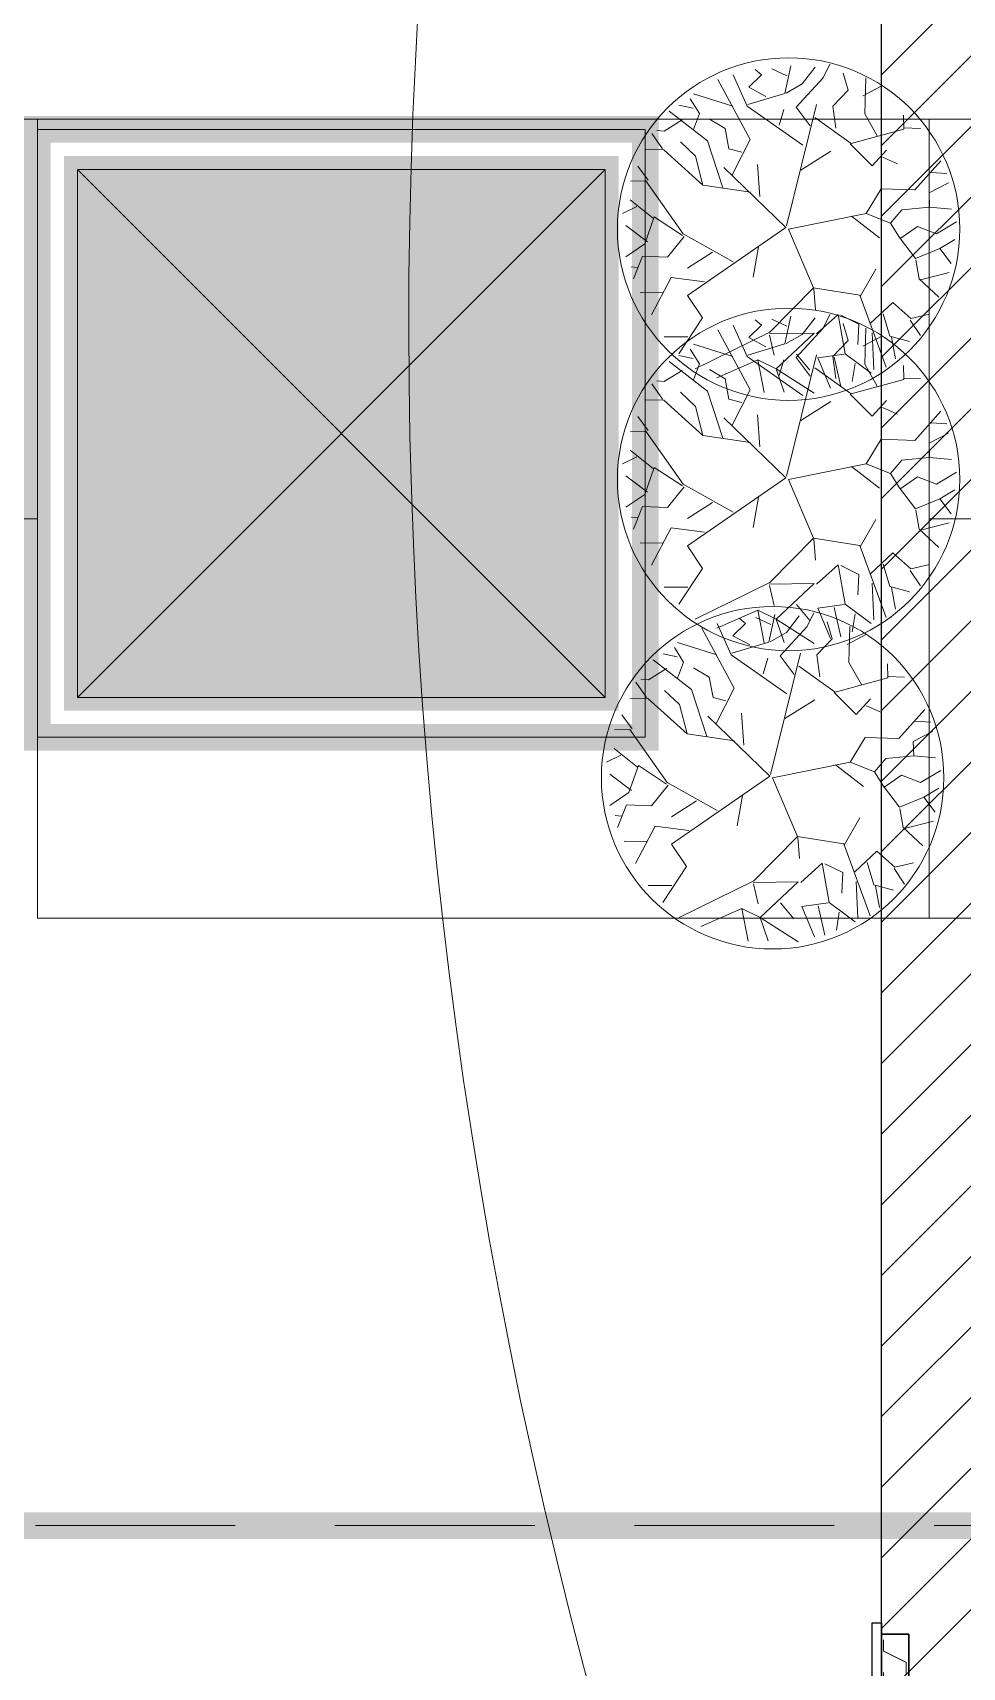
# Model space of a CAD drawing. Header units: millimetres. Extents: x -81374 to 485233, y -39075 to 157313.
# Drawn here: x 36202 to 37947, y 29620 to 32689 of the extents above; entities that cross this region are included whole.
import ezdxf
from ezdxf.enums import TextEntityAlignment as Align

# ---------------------------------------------------------------- set-up
doc = ezdxf.new("R2010")
doc.units = ezdxf.units.MM
doc.linetypes.add('CENTER', pattern=[2, 1.25, -0.25, 0.25, -0.25])
doc.linetypes.add('HIDDEN', pattern=[0.375, 0.25, -0.125])
for name, color, linetype in [('CEN', 252, 'CENTER'), ('Hatch 01_UC', 7, 'Continuous'), ('M-HVAC ELLIPTICAL DUCT', 6, 'Continuous'), ('M-HVAC-GRIL', 6, 'Continuous'), ('M-HVAC-INSULATION', 8, 'Continuous'), ('M-HVAC-SUPP', 4, 'Continuous')]:
    doc.layers.add(name, color=color, linetype=linetype)
for name, color, linetype, lineweight in [('G-IMPT', 8, 'Continuous', 5), ('ID - MODULAR', 44, 'Continuous', 5), ('M HVAC GRILLE', 6, 'Continuous', 13)]:
    doc.layers.add(name, color=color, linetype=linetype, lineweight=lineweight)
doc.styles.get("Standard").update_dxf_attribs({"font": 'arial.ttf'})

# ---------------------------------------------------------------- blocks, each defined once
blk = doc.blocks.new('ng')
at = {"layer": 'CEN', "color": 9, "linetype": 'Continuous', "lineweight": 0, "true_color": 0xc7c8ca}
for p, q in [((49134.4, 8002.9), (50125.6, 8002.9)), ((49134.4, 7011.7), (49134.4, 8002.9)), ((49134.4, 7011.7), (50125.6, 8002.9)), ((50125.6, 7011.7), (49134.4, 8002.9)), ((50125.6, 8002.9), (50125.6, 7011.7)), ((50125.6, 7011.7), (49134.4, 7011.7))]:
    blk.add_line(p, q, dxfattribs=at)
at = {"layer": 'CEN', "color": 9, "linetype": 'HIDDEN', "lineweight": 0, "ltscale": 1500, "true_color": 0xc7c8ca}
blk.add_lwpolyline([(47579.4, 9557.9), (51680.6, 9557.9), (51680.6, 5456.7), (47579.4, 5456.7)], close=True, dxfattribs=at)
at = {"layer": 'CEN', "color": 9, "linetype": 'Continuous', "lineweight": 0, "true_color": 0xc7c8ca}
for points in [[(49059.4, 8077.9), (50200.6, 8077.9), (50200.6, 6936.7), (49059.4, 6936.7)], [(49134.4, 8002.9), (50125.6, 8002.9), (50125.6, 7011.7), (49134.4, 7011.7)]]:
    blk.add_lwpolyline(points, close=True, dxfattribs=at)
blk = doc.blocks.new('floor plan 1')
at = {"layer": 'G-IMPT', "ltscale": 500}
h = blk.add_hatch(color=8, dxfattribs=at)
h.dxf.hatch_style = 1
h.paths.add_polyline_path([(20894, -70516.7), (21885.3, -70516.7), (21885.3, -71508), (20894, -71508)])
at = {"layer": 'G-IMPT', "color": 8, "ltscale": 500}
for p, q in [((20603.4, -70103.4), (20531.8, -70058)), ((20454.6, -70113.3), (20460.1, -70079.5)), ((20494, -70125.6), (20481.8, -70070.2)), ((20524.8, -70124.1), (20500.9, -70067.3)), ((20603.4, -70103.4), (20588, -70059.9)), ((20637.3, -70120.1), (20625.8, -70059.2)), ((20637.3, -70120.1), (20714.5, -70086.3)), ((18936, -70101.9), (20286, -70101.9)), ((20286, -70101.9), (20286, -70851.9)), ((20286, -70101.9), (21960.3, -70101.9)), ((20286, -71601.9), (20286, -70101.9)), ((20446.3, -70241.8), (20396.5, -70106.4)), ((20422.7, -70171), (20420, -70102.1)), ((20473.4, -70131.8), (20424.5, -70095.5)), ((20531.9, -70170.5), (20603.4, -70103.4)), ((20564.9, -70131.2), (20540.2, -70100.8)), ((20603.4, -70103.4), (20637.3, -70120.1)), ((20615.3, -70172.3), (20755.3, -70103.5)), ((21960.3, -70101.9), (21960.3, -71601.9)), ((20386.7, -70163.1), (20379.3, -70122.5)), ((20447.7, -70187.6), (20449.8, -70149.4)), ((20486.7, -70205.6), (20473.4, -70131.8)), ((20475.6, -70131.1), (20524.8, -70124.1)), ((20615.7, -70166.9), (20606.8, -70129.2)), ((20741.4, -70198.9), (20786.1, -70131.7)), ((20351.8, -70195.1), (20331.9, -70166.1)), ((20389.6, -70164.7), (20352.9, -70154.5)), ((20402.1, -70206.6), (20389.6, -70164.7)), ((20527.1, -70169.1), (20486.7, -70205.6)), ((20616.4, -70169.2), (20531.9, -70170.5)), ((20533, -70255.7), (20615.3, -70172.3)), ((20768.9, -70163.7), (20813.5, -70163.8)), ((20350.3, -70198), (20315.1, -70206.2)), ((20384.2, -70228.2), (20350.3, -70198)), ((20425.7, -70188.9), (20384.2, -70228.2)), ((20481.9, -70204.2), (20447.7, -70187.6)), ((20769.8, -70241.3), (20741.4, -70198.9)), ((20800, -70275), (20837, -70204.9)), ((20334.9, -70272.4), (20297.7, -70237.9)), ((20445.5, -70239.2), (20416.2, -70290.8)), ((20533, -70255.7), (20446.3, -70241.8)), ((20532.3, -70253.5), (20529.3, -70214)), ((20584.9, -70368.9), (20769.9, -70241.4)), ((20332.1, -70270.7), (20278, -70284.1)), ((20340.9, -70308.1), (20334.9, -70272.4)), ((20579.7, -70365.8), (20533, -70255.7)), ((20737.4, -70266.9), (20800, -70275)), ((20816.1, -70246.2), (20858.6, -70246.5)), ((20854.4, -70315), (20870.8, -70272.5)), ((20296.1, -70329.6), (20274.3, -70301.2)), ((20636.4, -70332.2), (20646.2, -70275.5)), ((20722.8, -70322.3), (20769.5, -70292.3)), ((20863.6, -70293.5), (20875.3, -70295.2)), ((20296.1, -70329.6), (20267.5, -70346.3)), ((20341.7, -70310.6), (20296.1, -70329.6)), ((20371.4, -70349.8), (20341.7, -70310.6)), ((20683.8, -70304.6), (20777.6, -70356.7)), ((20776.1, -70351.9), (20806.9, -70312.9)), ((20806.9, -70312.9), (20854.4, -70315)), ((20850, -70337.8), (20885.3, -70313.8)), ((20302.3, -70357.1), (20264.2, -70379.5)), ((20337.7, -70370.9), (20302.3, -70357.1)), ((20370.7, -70347.6), (20337.7, -70370.9)), ((20388.4, -70376.9), (20371.4, -70349.8)), ((20461.6, -70390), (20409.3, -70349.4)), ((20777.6, -70356.7), (20847.8, -70456.3)), ((20779, -70353.5), (20831.9, -70388.5)), ((20831.9, -70388.5), (20850, -70337.8)), ((20844.8, -70341.9), (20885.2, -70372.6)), ((20388.4, -70376.9), (20367, -70402.1)), ((20434.3, -70395.3), (20388.4, -70376.9)), ((20434.3, -70395.3), (20405.7, -70441.4)), ((20579.7, -70365.8), (20434.3, -70395.3)), ((20583.6, -70372.1), (20527.3, -70599.6)), ((20584.9, -70368.9), (20701.3, -70481.4)), ((20833.2, -70385.7), (20877.2, -70420.6)), ((20864.7, -70408.4), (20891.9, -70394.9)), ((20314.9, -70407.1), (20273.7, -70403.2)), ((20367, -70402.1), (20314.9, -70407.1)), ((20314.9, -70407.1), (20316.1, -70433.6)), ((20316.1, -70433.6), (20279.3, -70452.5)), ((20342.5, -70439.2), (20294, -70493.7)), ((20405.7, -70441.4), (20342.5, -70439.2)), ((20633.6, -70426.8), (20638.1, -70487)), ((20651.6, -70434.9), (20740.5, -70448.2)), ((20703.1, -70443.5), (20731.8, -70531.4)), ((20740.5, -70448.2), (20813.8, -70514.6)), ((20740.5, -70448.2), (20754.6, -70503)), ((20847.8, -70456.3), (20876.6, -70455.8)), ((20312.1, -70472.3), (20282.6, -70470.2)), ((20423.1, -70484.7), (20396.2, -70514)), ((20464.3, -70525.7), (20423.1, -70484.7)), ((20556.9, -70476.7), (20500.6, -70512.3)), ((20685.8, -70467.4), (20652.1, -70533.8)), ((20843.5, -70457.6), (20862.7, -70484)), ((20403.5, -70501.1), (20375.2, -70488.1)), ((20667.5, -70510.4), (20691.7, -70516.6)), ((20691.7, -70516.6), (20698.8, -70554.8)), ((20754.6, -70503), (20782.6, -70529.6)), ((20813.8, -70514.6), (20847.6, -70515.4)), ((20816.7, -70516.6), (20836.5, -70545.3)), ((20462.4, -70526.3), (20363.3, -70553.5)), ((20413.2, -70541.1), (20436.8, -70582.4)), ((20530.8, -70575.5), (20462.4, -70526.3)), ((20552.8, -70523.2), (20657.6, -70596.5)), ((20652.1, -70533.8), (20712.8, -70646.8)), ((20731.8, -70531.4), (20804.3, -70587.1)), ((20363.9, -70555.8), (20332.4, -70554.7)), ((20363.3, -70553.5), (20364.3, -70579.8)), ((20491.1, -70555.2), (20496.6, -70596.3)), ((20539.2, -70559.5), (20565.5, -70594.8)), ((20597.7, -70560.7), (20588.6, -70590.3)), ((20698.8, -70554.8), (20728.5, -70572.4)), ((20758.3, -70552.8), (20747.3, -70583)), ((20779.3, -70570.6), (20813.1, -70549.8)), ((20813.1, -70549.8), (20827, -70551)), ((20436.8, -70582.4), (20434.6, -70649.9)), ((20496.6, -70596.3), (20467.7, -70626.6)), ((20565.5, -70594.8), (20515.1, -70649.8)), ((20656.2, -70599.4), (20586.7, -70620.2)), ((20657.6, -70596.5), (20684.1, -70655.4)), ((20684.5, -70596.5), (20758.3, -70619.7)), ((20747.3, -70583), (20764.3, -70610.1)), ((20759.1, -70592.9), (20785.6, -70598.4)), ((20440.1, -70616.1), (20403.4, -70635.2)), ((20424.6, -70673.3), (20430.1, -70639.5)), ((20464, -70685.6), (20451.8, -70630.2)), ((20467.7, -70626.6), (20477.3, -70658.7)), ((20494.8, -70684.1), (20470.9, -70627.3)), ((20573.4, -70663.4), (20501.8, -70618)), ((20554, -70638.2), (20529.8, -70669.5)), ((20584.5, -70620.9), (20554, -70638.2)), ((20573.4, -70663.4), (20558, -70619.9)), ((20586.7, -70620.2), (20575.4, -70672.1)), ((20607.3, -70680.1), (20595.8, -70619.2)), ((20622.8, -70615), (20654.7, -70632)), ((20654.7, -70632), (20630.5, -70655.5)), ((20416.3, -70801.8), (20366.5, -70666.4)), ((20392.7, -70731), (20390, -70662.1)), ((20443.4, -70691.8), (20394.5, -70655.5)), ((20501.9, -70730.5), (20573.4, -70663.4)), ((20515.1, -70649.8), (20502.6, -70675.2)), ((20534.9, -70691.2), (20510.2, -70660.8)), ((20573.4, -70663.4), (20607.3, -70680.1)), ((20583.1, -70653.5), (20611.5, -70666.6)), ((20585.3, -70732.3), (20725.3, -70663.5)), ((20607.3, -70680.1), (20684.5, -70646.3)), ((20630.5, -70655.5), (20642.4, -70665.4)), ((20356.7, -70723.1), (20349.3, -70682.5)), ((20456.7, -70765.6), (20443.4, -70691.8)), ((20445.6, -70691.1), (20494.8, -70684.1)), ((20585.7, -70726.9), (20576.8, -70689.2)), ((20711.4, -70758.9), (20756.1, -70691.7)), ((20321.8, -70755.1), (20301.9, -70726.1)), ((20359.6, -70724.7), (20322.9, -70714.5)), ((20372.1, -70766.6), (20359.6, -70724.7)), ((20417.7, -70747.6), (20419.8, -70709.4)), ((20497.1, -70729.1), (20456.7, -70765.6)), ((20586.4, -70729.2), (20501.9, -70730.5)), ((20503, -70815.7), (20585.3, -70732.3)), ((20738.9, -70723.7), (20783.5, -70723.8)), ((20320.3, -70758), (20285.1, -70766.2)), ((20354.2, -70788.2), (20320.3, -70758)), ((20395.7, -70748.9), (20354.2, -70788.2)), ((20451.9, -70764.2), (20417.7, -70747.6)), ((20739.8, -70801.3), (20711.4, -70758.9)), ((20502.3, -70813.5), (20499.3, -70774)), ((20770, -70835), (20807, -70764.9)), ((20304.9, -70832.4), (20267.7, -70797.9)), ((20415.5, -70799.2), (20386.2, -70850.8)), ((20503, -70815.7), (20416.3, -70801.8)), ((20549.7, -70925.8), (20503, -70815.7)), ((20554.9, -70928.9), (20739.9, -70801.4)), ((20786.1, -70806.2), (20828.6, -70806.5)), ((20286, -70851.9), (18786, -70851.9)), ((20286, -70851.9), (18786, -70851.9)), ((20302.1, -70830.7), (20248, -70844.1)), ((20286, -71601.9), (20286, -70851.9)), ((20310.9, -70868.1), (20304.9, -70832.4)), ((20606.4, -70892.2), (20616.2, -70835.5)), ((20692.8, -70882.3), (20739.5, -70852.3)), ((20707.4, -70826.9), (20770, -70835)), ((20824.4, -70875), (20840.8, -70832.5)), ((20833.6, -70853.5), (20845.3, -70855.2)), ((21960.3, -70851.9, 0), (21960.3, -70851.9, 0)), ((21960.3, -70851.9, 0), (21960.3, -71601.9, 0)), ((23286, -70851.9, 0), (21960.3, -70851.9, 0)), ((20266.1, -70889.6), (20244.3, -70861.2)), ((20311.7, -70870.6), (20266.1, -70889.6)), ((20341.4, -70909.8), (20311.7, -70870.6)), ((20653.8, -70864.6), (20747.6, -70916.7)), ((20746.1, -70911.9), (20776.9, -70872.9)), ((20776.9, -70872.9), (20824.4, -70875)), ((20820, -70897.8), (20855.3, -70873.8)), ((20272.3, -70917.1), (20234.2, -70939.5)), ((20266.1, -70889.6), (20237.5, -70906.3)), ((20307.7, -70930.9), (20272.3, -70917.1)), ((20340.7, -70907.6), (20307.7, -70930.9)), ((20358.4, -70936.9), (20341.4, -70909.8)), ((20431.6, -70950), (20379.3, -70909.4)), ((20747.6, -70916.7), (20817.8, -71016.3)), ((20749, -70913.5), (20801.9, -70948.5)), ((20801.9, -70948.5), (20820, -70897.8)), ((20814.8, -70901.9), (20855.2, -70932.6)), ((20358.4, -70936.9), (20337, -70962.1)), ((20404.3, -70955.3), (20358.4, -70936.9)), ((20549.7, -70925.8), (20404.3, -70955.3)), ((20553.6, -70932.1), (20497.3, -71159.6)), ((20554.9, -70928.9), (20671.3, -71041.4)), ((20803.2, -70945.7), (20847.2, -70980.6)), ((20284.9, -70967.1), (20243.7, -70963.2)), ((20337, -70962.1), (20284.9, -70967.1)), ((20284.9, -70967.1), (20286.1, -70993.6)), ((20404.3, -70955.3), (20375.7, -71001.4)), ((20834.7, -70968.4), (20861.9, -70954.9)), ((20286.1, -70993.6), (20249.3, -71012.5)), ((20312.5, -70999.2), (20264, -71053.7)), ((20375.7, -71001.4), (20312.5, -70999.2)), ((20603.6, -70986.8), (20608.1, -71047)), ((20621.6, -70994.9), (20710.5, -71008.2)), ((20673.1, -71003.5), (20701.8, -71091.4)), ((20710.5, -71008.2), (20783.8, -71074.6)), ((20710.5, -71008.2), (20724.6, -71063)), ((20282.1, -71032.3), (20252.6, -71030.2)), ((20526.9, -71036.7), (20470.6, -71072.3)), ((20655.8, -71027.4), (20622.1, -71093.8)), ((20813.5, -71017.6), (20832.7, -71044)), ((20817.8, -71016.3), (20846.6, -71015.8)), ((20373.5, -71061.1), (20345.2, -71048.1)), ((20393.1, -71044.7), (20366.2, -71074)), ((20434.3, -71085.7), (20393.1, -71044.7)), ((20637.5, -71070.4), (20661.7, -71076.6)), ((20724.6, -71063), (20752.6, -71089.6)), ((20432.4, -71086.3), (20333.3, -71113.5)), ((20383.2, -71101.1), (20406.8, -71142.4)), ((20500.8, -71135.5), (20432.4, -71086.3)), ((20464, -71155.6), (20451.8, -71100.2)), ((20494.8, -71154.1), (20470.9, -71097.3)), ((20573.4, -71133.4), (20501.8, -71088)), ((20522.8, -71083.2), (20627.6, -71156.5)), ((20573.4, -71133.4), (20558, -71089.9)), ((20607.3, -71150.1), (20595.8, -71089.2)), ((20622.1, -71093.8), (20682.8, -71206.8)), ((20661.7, -71076.6), (20668.8, -71114.8)), ((20701.8, -71091.4), (20774.3, -71147.1)), ((20783.8, -71074.6), (20817.6, -71075.4)), ((20786.7, -71076.6), (20806.5, -71105.3)), ((20333.9, -71115.8), (20302.4, -71114.7)), ((20333.3, -71113.5), (20334.3, -71139.8)), ((20392.7, -71201), (20390, -71132.1)), ((20443.4, -71161.8), (20394.5, -71125.5)), ((20424.6, -71143.3), (20430.1, -71109.5)), ((20461.1, -71115.2), (20466.6, -71156.3)), ((20509.2, -71119.5), (20535.5, -71154.8)), ((20534.9, -71161.2), (20510.2, -71130.8)), ((20567.7, -71120.7), (20558.6, -71150.3)), ((20607.3, -71150.1), (20684.5, -71116.3)), ((20668.8, -71114.8), (20698.5, -71132.4)), ((20728.3, -71112.8), (20717.3, -71143)), ((20749.3, -71130.6), (20783.1, -71109.8)), ((20783.1, -71109.8), (20797, -71111)), ((20356.7, -71193.1), (20349.3, -71152.5)), ((20416.3, -71271.8), (20366.5, -71136.4)), ((20406.8, -71142.4), (20404.6, -71209.9)), ((20466.6, -71156.3), (20437.7, -71186.6)), ((20456.7, -71235.6), (20443.4, -71161.8)), ((20445.6, -71161.1), (20494.8, -71154.1)), ((20535.5, -71154.8), (20485.1, -71209.8)), ((20501.9, -71200.5), (20573.4, -71133.4)), ((20626.2, -71159.4), (20556.7, -71180.2)), ((20573.4, -71133.4), (20607.3, -71150.1)), ((20585.7, -71196.9), (20576.8, -71159.2)), ((20585.3, -71202.3), (20725.3, -71133.5)), ((20627.6, -71156.5), (20654.1, -71215.4)), ((20654.5, -71156.5), (20728.3, -71179.7)), ((20711.4, -71228.9), (20756.1, -71161.7)), ((20717.3, -71143), (20734.3, -71170.1)), ((20729.1, -71152.9), (20755.6, -71158.4)), ((20359.6, -71194.7), (20322.9, -71184.5)), ((20410.1, -71176.1), (20373.4, -71195.2)), ((20417.7, -71217.6), (20419.8, -71179.4)), ((20437.7, -71186.6), (20447.3, -71218.7)), ((20554.5, -71180.9), (20524, -71198.2)), ((20556.7, -71180.2), (20545.4, -71232.1)), ((20592.8, -71175), (20624.7, -71192)), ((20624.7, -71192), (20600.5, -71215.5)), ((20738.9, -71193.7), (20783.5, -71193.8)), ((20321.8, -71225.1), (20301.9, -71196.1)), ((20395.7, -71218.9), (20354.2, -71258.2)), ((20372.1, -71236.6), (20359.6, -71194.7)), ((20451.9, -71234.2), (20417.7, -71217.6)), ((20497.1, -71199.1), (20456.7, -71235.6)), ((20485.1, -71209.8), (20472.6, -71235.2)), ((20524, -71198.2), (20499.8, -71229.5)), ((20586.4, -71199.2), (20501.9, -71200.5)), ((20503, -71285.7), (20585.3, -71202.3)), ((20553.1, -71213.5), (20581.5, -71226.6)), ((20600.5, -71215.5), (20612.4, -71225.4)), ((20320.3, -71228), (20285.1, -71236.2)), ((20354.2, -71258.2), (20320.3, -71228)), ((20502.3, -71283.5), (20499.3, -71244)), ((20739.8, -71271.3), (20711.4, -71228.9)), ((20770, -71305), (20807, -71234.9)), ((20304.9, -71302.4), (20267.7, -71267.9)), ((20415.5, -71269.2), (20386.2, -71320.8)), ((20503, -71285.7), (20416.3, -71271.8)), ((20549.7, -71395.8), (20503, -71285.7)), ((20554.9, -71398.9), (20739.9, -71271.4)), ((20786.1, -71276.2), (20828.6, -71276.5)), ((20302.1, -71300.7), (20248, -71314.1)), ((20310.9, -71338.1), (20304.9, -71302.4)), ((20606.4, -71362.2), (20616.2, -71305.5)), ((20707.4, -71296.9), (20770, -71305)), ((20824.4, -71345), (20840.8, -71302.5)), ((20266.1, -71359.6), (20244.3, -71331.2)), ((20311.7, -71340.6), (20266.1, -71359.6)), ((20341.4, -71379.8), (20311.7, -71340.6)), ((20653.8, -71334.6), (20747.6, -71386.7)), ((20692.8, -71352.3), (20739.5, -71322.3)), ((20746.1, -71381.9), (20776.9, -71342.9)), ((20776.9, -71342.9), (20824.4, -71345)), ((20820, -71367.8), (20855.3, -71343.8)), ((20833.6, -71323.5), (20845.3, -71325.2)), ((20266.1, -71359.6), (20237.5, -71376.3)), ((20340.7, -71377.6), (20307.7, -71400.9)), ((20801.9, -71418.5), (20820, -71367.8)), ((20814.8, -71371.9), (20855.2, -71402.6)), ((20272.3, -71387.1), (20234.2, -71409.5)), ((20307.7, -71400.9), (20272.3, -71387.1)), ((20358.4, -71406.9), (20337, -71432.1)), ((20358.4, -71406.9), (20341.4, -71379.8)), ((20404.3, -71425.3), (20358.4, -71406.9)), ((20431.6, -71420), (20379.3, -71379.4)), ((20549.7, -71395.8), (20404.3, -71425.3)), ((20553.6, -71402.1), (20497.3, -71629.6)), ((20554.9, -71398.9), (20671.3, -71511.4)), ((20747.6, -71386.7), (20817.8, -71486.3)), ((20749, -71383.5), (20801.9, -71418.5)), ((20284.9, -71437.1), (20243.7, -71433.2)), ((20337, -71432.1), (20284.9, -71437.1)), ((20284.9, -71437.1), (20286.1, -71463.6)), ((20404.3, -71425.3), (20375.7, -71471.4)), ((20803.2, -71415.7), (20847.2, -71450.6)), ((20834.7, -71438.4), (20861.9, -71424.9)), ((20286.1, -71463.6), (20249.3, -71482.5)), ((20312.5, -71469.2), (20264, -71523.7)), ((20375.7, -71471.4), (20312.5, -71469.2)), ((20603.6, -71456.8), (20608.1, -71517)), ((20621.6, -71464.9), (20710.5, -71478.2)), ((20282.1, -71502.3), (20252.6, -71500.2)), ((20655.8, -71497.4), (20622.1, -71563.8)), ((20673.1, -71473.5), (20701.8, -71561.4)), ((20710.5, -71478.2), (20783.8, -71544.6)), ((20710.5, -71478.2), (20724.6, -71533)), ((20813.5, -71487.6), (20832.7, -71514)), ((20817.8, -71486.3), (20846.6, -71485.8)), ((20373.5, -71531.1), (20345.2, -71518.1)), ((20393.1, -71514.7), (20366.2, -71544)), ((20434.3, -71555.7), (20393.1, -71514.7)), ((20526.9, -71506.7), (20470.6, -71542.3)), ((20432.4, -71556.3), (20333.3, -71583.5)), ((20500.8, -71605.5), (20432.4, -71556.3)), ((20522.8, -71553.2), (20627.6, -71626.5)), ((20637.5, -71540.4), (20661.7, -71546.6)), ((20661.7, -71546.6), (20668.8, -71584.8)), ((20701.8, -71561.4), (20774.3, -71617.1)), ((20724.6, -71533), (20752.6, -71559.6)), ((20783.8, -71544.6), (20817.6, -71545.4)), ((20786.7, -71546.6), (20806.5, -71575.3)), ((20333.9, -71585.8), (20302.4, -71584.7)), ((20333.3, -71583.5), (20334.3, -71609.8)), ((20383.2, -71571.1), (20406.8, -71612.4)), ((20461.1, -71585.2), (20466.6, -71626.3)), ((20509.2, -71589.5), (20535.5, -71624.8)), ((20567.7, -71590.7), (20558.6, -71620.3)), ((20622.1, -71563.8), (20682.8, -71676.8)), ((20668.8, -71584.8), (20698.5, -71602.4)), ((20728.3, -71582.8), (20717.3, -71613)), ((20749.3, -71600.6), (20783.1, -71579.8)), ((20783.1, -71579.8), (20797, -71581)), ((18936, -71601.9), (20286, -71601.9)), ((21960.3, -71601.9), (20286, -71601.9)), ((20406.8, -71612.4), (20404.6, -71679.9)), ((20717.3, -71613), (20734.3, -71640.1)), ((20729.1, -71622.9), (20755.6, -71628.4)), ((21960.3, -71601.9, 0), (23286, -71601.9, 0)), ((20410.1, -71646.1), (20373.4, -71665.2)), ((20466.6, -71626.3), (20437.7, -71656.6)), ((20535.5, -71624.8), (20485.1, -71679.8)), ((20554.5, -71650.9), (20524, -71668.2)), ((20556.7, -71650.2), (20545.4, -71702.1)), ((20626.2, -71629.4), (20556.7, -71650.2)), ((20592.8, -71645), (20624.7, -71662)), ((20627.6, -71626.5), (20654.1, -71685.4)), ((20654.5, -71626.5), (20728.3, -71649.7)), ((20437.7, -71656.6), (20447.3, -71688.7)), ((20485.1, -71679.8), (20472.6, -71705.2)), ((20524, -71668.2), (20499.8, -71699.5)), ((20553.1, -71683.5), (20581.5, -71696.6)), ((20624.7, -71662), (20600.5, -71685.5)), ((20600.5, -71685.5), (20612.4, -71695.4))]:
    blk.add_line(p, q, dxfattribs=at)
for centre in [(20579.7, -70365.8), (20549.7, -70925.8), (20549.7, -71395.8)]:
    blk.add_circle(centre, 321.5, dxfattribs=at)
at = {"layer": 'ID - MODULAR', "color": 8, "ltscale": 500}
blk.add_arc((11420.4, -71220.8), 9842.1, 158.92407, 26.97429, dxfattribs=at)
at = {"layer": 'CEN', "linetype": 'Continuous'}
blk.add_blockref('ng', (-28240.4, -78519.6), dxfattribs=at)
at = {"layer": 'G-IMPT', "color": 8, "ltscale": 500}
for rotation, p in [(359.9992, (39680.6, -4989.6, 0)), (359.9992, (35886.7, -10139.3, 0)), (270.0008, (28873.3, -20643.5, 0)), (359.9992, (11975.3, -26935.4, 0)), (359.9992, (15267.6, -26935.4, 0)), (359.9992, (26686.3, -26987.7, 0)), (270.0008, (15861.1, -28615, 0)), (89.9992, (23697.8, -33300.6, 0)), (89.9992, (23597.9, -35337.7, 0)), (89.9992, (23597.9, -37388.3, 0)), (359.9992, (13750.4, -37781.5, 0)), (89.9992, (23697.8, -40746.8, 0)), (89.9992, (23597.8, -44302.5, 0)), (89.9992, (23597.8, -46399.1, 0)), (89.9992, (23697.8, -48339.8, 0)), (89.9992, (23697.8, -54280, 0)), (359.9992, (27418.1, -55702.4, 0)), (89.9992, (9671.9, -65856.5, 0)), (359.9992, (4684.1, -67403.4, 0)), (359.9992, (8737.2, -67403.4, 0))]:
    blk.add_attdef('PARTITIONTYPE', text='', height=200, rotation=rotation, dxfattribs=at).set_placement(p, align=Align.MIDDLE_CENTER)
blk = doc.blocks.new('RAAAA')
at = {"linetype": 'Continuous', "ltscale": 1000}
for points in [[(363.4, 0, 0), (363.4, 0, 0), (363.7, -0.1, 0), (364.2, -0.1, 0), (364.8, -0.3, 0), (365.6, -0.4, 0), (366.7, -0.6, 0), (367.9, -0.8, 0), (369.2, -1, 0), (370.8, -1.3, 0), (372.5, -1.6, 0), (374.5, -1.9, 0), (376.6, -2.3, 0), (378.9, -2.7, 0), (381.4, -3.1, 0), (384, -3.6, 0), (386.9, -4.1, 0), (389.9, -4.6, 0), (393.2, -5.2, 0), (396.6, -5.8, 0), (400.1, -6.4, 0), (403.9, -7, 0), (407.9, -7.7, 0), (412, -8.4, 0), (416.3, -9.2, 0), (420.8, -10, 0), (420.8, -10, 0), (425.5, -10.6, 0), (430.1, -11.1, 0), (434.8, -11.4, 0), (439.5, -11.5, 0), (444.2, -11.3, 0), (449, -10.9, 0), (453.8, -10.4, 0), (458.7, -9.6, 0), (463.6, -8.6, 0), (468.5, -7.4, 0), (473.4, -5.9, 0), (478.4, -4.3, 0), (483.4, -2.5, 0), (488.4, -0.4, 0), (493.5, 1.9, 0), (498.6, 4.3, 0), (503.8, 7, 0), (508.9, 9.9, 0), (514.1, 13, 0), (519.4, 16.3, 0), (524.6, 19.9, 0), (529.9, 23.6, 0), (535.3, 27.6, 0), (540.6, 31.7, 0), (546.1, 36.1, 0), (546.1, 36.1, 0), (551.5, 40.4, 0), (557, 44.3, 0), (562.6, 47.8, 0), (568.3, 51, 0), (574, 53.7, 0), (579.8, 56.1, 0), (585.6, 58.1, 0), (591.5, 59.7, 0), (597.5, 60.9, 0), (603.6, 61.8, 0), (609.7, 62.2, 0), (615.9, 62.3, 0), (622.1, 62, 0), (628.4, 61.3, 0), (634.8, 60.2, 0), (641.3, 58.7, 0), (647.8, 56.9, 0), (654.4, 54.7, 0), (661, 52, 0), (667.8, 49.1, 0), (674.5, 45.7, 0), (681.4, 41.9, 0), (688.3, 37.8, 0), (695.3, 33.2, 0), (702.3, 28.3, 0), (702.3, 28.3, 0), (709.3, 23.3, 0), (716, 18.5, 0), (722.3, 13.9, 0), (728.4, 9.5, 0), (734.2, 5.3, 0), (739.8, 1.4, 0), (745, -2.4, 0), (750, -6, 0), (754.6, -9.4, 0), (759, -12.5, 0), (763.1, -15.5, 0), (767, -18.3, 0), (770.5, -20.8, 0), (773.8, -23.2, 0), (776.7, -25.3, 0), (779.4, -27.2, 0), (781.8, -29, 0), (784, -30.5, 0), (785.8, -31.8, 0), (787.4, -33, 0), (788.6, -33.9, 0), (789.6, -34.6, 0), (790.3, -35.1, 0), (790.8, -35.4, 0), (790.9, -35.5, 0)], [(363.4, 0, 0), (363.4, 0, 0), (363.7, -0.2, 0), (364.2, -0.4, 0), (364.8, -0.7, 0), (365.6, -1.1, 0), (366.7, -1.6, 0), (367.9, -2.2, 0), (369.2, -2.9, 0), (370.8, -3.7, 0), (372.5, -4.5, 0), (374.5, -5.5, 0), (376.6, -6.5, 0), (378.9, -7.6, 0), (381.4, -8.8, 0), (384, -10.1, 0), (386.9, -11.5, 0), (389.9, -13, 0), (393.2, -14.6, 0), (396.6, -16.3, 0), (400.1, -18, 0), (403.9, -19.9, 0), (407.9, -21.8, 0), (412, -23.9, 0), (416.3, -26, 0), (420.8, -28.2, 0), (420.8, -28.2, 0), (425.5, -30.3, 0), (430.1, -32.2, 0), (434.8, -33.7, 0), (439.5, -35, 0), (444.2, -36.1, 0), (449, -36.9, 0), (453.8, -37.4, 0), (458.7, -37.6, 0), (463.6, -37.6, 0), (468.5, -37.3, 0), (473.4, -36.7, 0), (478.4, -35.8, 0), (483.4, -34.7, 0), (488.4, -33.3, 0), (493.5, -31.7, 0), (498.6, -29.8, 0), (503.8, -27.6, 0), (508.9, -25.1, 0), (514.1, -22.4, 0), (519.4, -19.4, 0), (524.6, -16.1, 0), (529.9, -12.6, 0), (535.3, -8.8, 0), (540.6, -4.7, 0), (546.1, -0.3, 0), (546.1, -0.3, 0), (551.5, 4, 0), (557, 8, 0), (562.6, 11.6, 0), (568.3, 15, 0), (574, 18, 0), (579.8, 20.7, 0), (585.6, 23.1, 0), (591.5, 25.1, 0), (597.5, 26.8, 0), (603.6, 28.2, 0), (609.7, 29.3, 0), (615.9, 30, 0), (622.1, 30.5, 0), (628.4, 30.5, 0), (634.8, 30.3, 0), (641.3, 29.8, 0), (647.8, 28.9, 0), (654.4, 27.7, 0), (661, 26.1, 0), (667.8, 24.3, 0), (674.5, 22.1, 0), (681.4, 19.6, 0), (688.3, 16.7, 0), (695.3, 13.6, 0), (702.3, 10.1, 0), (702.3, 10.1, 0), (709.3, 6.5, 0), (716, 3.1, 0), (722.3, -0.2, 0), (728.4, -3.3, 0), (734.2, -6.3, 0), (739.8, -9.2, 0), (745, -11.9, 0), (750, -14.4, 0), (754.6, -16.8, 0), (759, -19.1, 0), (763.1, -21.2, 0), (767, -23.2, 0), (770.5, -25, 0), (773.8, -26.7, 0), (776.7, -28.2, 0), (779.4, -29.6, 0), (781.8, -30.8, 0), (784, -31.9, 0), (785.8, -32.9, 0), (787.4, -33.7, 0), (788.6, -34.3, 0), (789.6, -34.9, 0), (790.3, -35.2, 0), (790.8, -35.4, 0), (790.9, -35.5, 0)]]:
    blk.add_polyline3d(points, dxfattribs=at)
blk.add_solid([(373.4, 101.3), (0, 0), (373.4, -101.3)], dxfattribs=at)
blk = doc.blocks.new('zw$77DE')
at = {"layer": 'M-HVAC-GRIL', "linetype": 'ByBlock'}
blk.add_lwpolyline([(0, 750), (0, 771.4), (-17.1, 771.4), (-17.1, -21.4), (0, -21.4), (0, 0), (0, 750), (51.4, 750), (51.4, 0), (0, 0), (51.4, 0), (51.4, 750), (51.4, 750)], dxfattribs=at)
at = {"layer": 'M-HVAC-GRIL', "lineweight": 0, "const_width": 1.71}
for points in [[(3.9, 678.6), (3.9, 700.1), (46.7, 721.5), (46.7, 742.9)], [(3.9, 617.2), (3.9, 638.6), (46.7, 660.1), (46.7, 681.5)], [(3.9, 555.8), (3.9, 577.2), (46.7, 598.6), (46.7, 620.1)], [(3.9, 495.6), (3.9, 517.1), (46.7, 538.5), (46.7, 559.9)], [(3.9, 444), (3.9, 465.4), (46.7, 486.8), (46.7, 508.3)], [(3.9, 381.8), (3.9, 403.2), (46.7, 424.7), (46.7, 446.1)], [(3.9, 319.7), (3.9, 341.1), (46.7, 362.5), (46.7, 384)], [(3.9, 257.5), (3.9, 279), (46.7, 300.4), (46.7, 321.8)], [(3.9, 195.4), (3.9, 216.8), (46.7, 238.2), (46.7, 259.7)], [(3.9, 133.2), (3.9, 154.7), (46.7, 176.1), (46.7, 197.5)], [(3.9, 71.8), (3.9, 93.2), (46.7, 114.7), (46.7, 136.1)], [(3.9, 10.4), (3.9, 31.8), (46.7, 53.2), (46.7, 74.7)]]:
    blk.add_lwpolyline(points, dxfattribs=at)
at = {"layer": 'M-HVAC-SUPP'}
for p, xscale, yscale, zscale, rotation in [((-360.3, 580.5), 0.3839999997941416, 0.3839999997941416, 0.3839999997941416, 359.7971218112731), ((-360.3, 176.5), -0.3839999997941415, 0.3839999997941436, 0.3839999997941436, 180.2028781887378)]:
    blk.add_blockref('RAAAA', p, dxfattribs=dict(at, xscale=xscale, yscale=yscale, zscale=zscale, rotation=rotation))
blk = doc.blocks.new('jyfhg')
at = {"layer": 'M HVAC GRILLE', "color": 7}
blk.add_blockref('zw$77DE', (-100, -700), dxfattribs=at)

msp = doc.modelspace()

# ---------------------------------------------------------------- hatches: boundary and pattern name
at = {"layer": 'Hatch 01_UC', "linetype": 'Continuous'}
h = msp.add_hatch(color=8, dxfattribs=at)
h.dxf.hatch_style = 1
h.paths.add_polyline_path([(37276.8, 31441.3), (36285.5, 31441.3), (36285.5, 32432.6), (37276.8, 32432.6)])
at = {"layer": 'M-HVAC-INSULATION'}
h = msp.add_hatch(dxfattribs=at)
h.set_pattern_fill('ANSI31', color=26, scale=750, angle=360, style=0)
h.set_pattern_definition([(45, (496839.4, -83091.07), (-66.29126, 66.29126), [])])
h.paths.add_polyline_path([(37795.3, 32923.8), (37795.3, 17759.1), (38758.3, 17759.1), (38758.3, 32923.8)])

# ---------------------------------------------------------------- linework, layer by layer
at = {"layer": 'CEN', "color": 11, "linetype": 'HIDDEN', "lineweight": 0, "ltscale": 1500, "const_width": 50}
msp.add_lwpolyline([(38831.8, 29886.3), (34730.5, 29886.3), (34730.5, 33987.6), (38831.8, 33987.6)], close=True, dxfattribs=at)
at = {"layer": 'CEN', "color": 11, "linetype": 'Continuous', "lineweight": 0, "const_width": 50}
for points in [[(37351.8, 31366.3), (36210.5, 31366.3), (36210.5, 32507.6), (37351.8, 32507.6)], [(37276.8, 31441.3), (36285.5, 31441.3), (36285.5, 32432.6), (37276.8, 32432.6)]]:
    msp.add_lwpolyline(points, close=True, dxfattribs=at)
for points in [[(36285.5, 32432.6), (37276.8, 31441.3)], [(37276.8, 32432.6), (36285.5, 31441.3)], [(36285.5, 32432.6), (37276.8, 32432.6)], [(36285.5, 31441.3), (36285.5, 32432.6)], [(37276.8, 32432.6), (37276.8, 31441.3)], [(37276.8, 31441.3), (36285.5, 31441.3)]]:
    msp.add_lwpolyline(points, dxfattribs=at)
at = {"layer": 'M-HVAC ELLIPTICAL DUCT', "linetype": 'Continuous'}
msp.add_line((37795.3, 14758.5), (37795.3, 32923.8), dxfattribs=at)

# ---------------------------------------------------------------- block references
at = {"linetype": 'Continuous', "rotation": 180}
msp.add_blockref('floor plan 1', (58170.8, -39075.4), dxfattribs=at)
at = {"layer": 'M HVAC GRILLE', "color": 0, "xscale": -1, "rotation": 180}
msp.add_blockref('jyfhg', (37895.3, 28982.7), dxfattribs=at)

doc.saveas('drawing.dxf')
